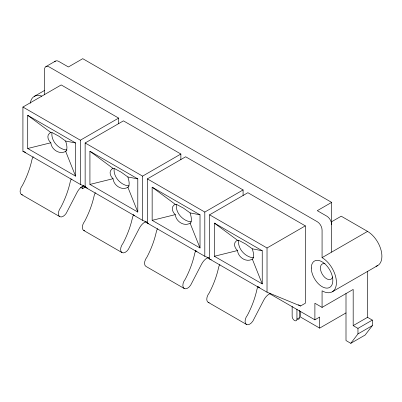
<?xml version="1.0" encoding="UTF-8"?>
<svg xmlns="http://www.w3.org/2000/svg" width="402" height="402" viewBox="0 0 402 402"><rect width="100%" height="100%" fill="white"/><g stroke="black" fill="none" stroke-linecap="round" stroke-linejoin="round"><path stroke-width="0.6" d="M51.964 132.72C50.818 140.996 58.873 149.604 66.988 150.062M114.188 168.644C113.042 176.92 121.092 185.528 129.213 185.985M176.413 204.568C175.262 212.844 183.317 221.452 191.437 221.909M238.632 240.491C237.487 248.773 245.542 257.375 253.657 257.833M346.001 293.45L346.001 340.554L350.79 343.318L357.966 333.921L372.327 325.63L372.327 320.103L367.539 317.339L353.182 325.63L353.182 289.43L322.072 307.389L314.892 303.249L314.892 319.826L269.556 293.656M372.327 325.63L365.147 335.027L350.79 343.318M45.858 66.637L55.431 61.114M34.306 96.364L44.592 90.43M85.556 186.563L80.355 184.417L22.919 151.258L22.919 107.043L61.21 84.938L118.645 118.098L118.645 123.715M22.919 107.043L80.355 140.203L118.645 118.098M87.455 188.136L85.144 187.181L85.144 142.966L123.434 120.861L180.87 154.021L180.87 159.639M80.621 187.337L82.752 188.568L85.41 187.03M85.144 142.966L142.579 176.126L180.87 154.021M148.524 223.582L147.368 223.105L147.368 178.89L185.659 156.785L243.094 189.945L243.094 195.563M147.368 178.89L204.804 212.055L243.094 189.945M211.321 259.747L209.588 259.034L209.588 214.814L247.878 192.709L305.319 225.869L305.319 303.249L300.53 306.007L267.028 292.194L207.196 257.652M331.645 252.124L331.645 202.382L317.284 210.673L326.856 216.196A6.769 3.909 60 0 1 331.645 224.487M209.588 214.814L267.028 247.979L305.319 225.869M331.504 221.809L341.218 216.201L367.539 231.396A20.306 11.723 60 0 1 381.196 250.737A20.306 11.723 60 0 1 375.981 266.265M322.072 307.389L322.072 290.812A20.306 11.723 60 0 0 336.429 282.521A20.306 11.723 60 0 0 322.072 257.647L367.539 231.396M332.223 291.817L377.694 265.566M292.153 306.389L292.153 316.374A3.387 1.955 60 0 0 294.55 320.52A3.387 1.955 60 0 0 296.942 319.138L299.334 317.756L299.334 310.269M314.892 319.826L319.675 317.062L319.675 328.117L300.53 317.062L300.53 311.535M319.675 328.117L346.001 312.917M353.182 325.63L357.966 328.394L372.327 320.103M65.657 141.062C66.536 144.228 67.777 147.931 66.184 151.052C59.978 155.272 51.471 149.76 50.833 142.77C48.717 140.811 47.114 137.73 48.265 134.856L49.607 133.188L50.833 132.499L52.28 132.655L59.064 136.298L65.657 141.062L75.571 142.966L75.571 176.131L27.708 148.494L27.708 115.334L75.571 142.966M127.881 176.986C128.761 180.151 130.002 183.855 128.409 186.975C122.198 191.196 113.696 185.684 113.057 178.699C110.942 176.734 109.334 173.654 110.49 170.78L111.826 169.111L113.057 168.423L114.505 168.579L121.288 172.222L127.881 176.986L137.796 178.89L137.796 212.055L89.927 184.417L89.927 151.258L137.796 178.89M190.106 212.909C190.98 216.08 192.221 219.778 190.633 222.899C184.423 227.12 175.915 221.608 175.282 214.623C173.167 212.658 171.559 209.578 172.714 206.703L174.051 205.035L175.282 204.352L176.724 204.502L183.513 208.146L190.106 212.909L200.015 214.819L200.015 247.979L152.152 220.341L152.152 187.181L200.015 214.819M252.33 248.833C253.205 252.004 254.446 255.702 252.853 258.823C246.647 263.044 238.14 257.531 237.502 250.546C235.391 248.587 233.783 245.501 234.934 242.627L236.275 240.959L237.502 240.275L238.949 240.426L245.733 244.069L252.33 248.833L262.24 250.742L262.24 283.902L214.377 256.27L214.377 223.105L262.24 250.742M27.708 148.494L50.833 142.77M89.927 184.417L113.057 178.699M152.152 220.341L175.282 214.623M214.377 256.27L237.502 250.546M22.919 151.258L25.808 152.448M70.782 178.895L71.938 179.367M133.007 214.819L134.74 215.532M83.179 186.051L142.579 220.341L147.78 222.487M195.231 250.742L196.965 251.456M145.122 221.814L204.804 256.27L209.422 258.174M257.456 286.666L259.762 287.616M331.645 202.382L82.752 58.682L68.39 66.973L58.818 61.446A6.769 3.909 60 0 0 54.672 61.818M298.405 304.781L300.53 306.007M21.502 194.553L59.792 216.658A6.769 3.909 -60 0 0 67.325 211.166L77.144 192.262A10.156 5.864 -60 0 1 83.847 185.623M83.727 230.477L122.017 252.582A6.769 3.909 -60 0 0 129.544 247.089L139.368 228.185A10.156 5.864 -60 0 1 146.072 221.547M208.296 257.471A10.156 5.864 -60 0 0 201.593 264.109L191.769 283.013A6.769 3.909 -60 0 1 184.242 288.505L145.946 266.4A6.769 3.909 -60 0 1 146.941 257.134A64.637 37.316 -60 0 0 156.011 233.21L156.579 230.833A4.337 2.502 -60 0 1 157.71 228.643M208.171 302.324L246.461 324.429A6.769 3.909 -60 0 0 253.994 318.937L263.818 300.033A10.156 5.864 -60 0 1 270.521 293.395M214.377 223.105L237.502 240.275M152.152 187.181L175.282 204.352M89.927 151.258L113.057 168.423M27.708 115.334L50.833 132.499M252.33 259.104L262.24 283.902M190.106 223.18L200.015 247.979M127.881 187.257L137.796 212.055M65.657 151.333L75.571 176.131M367.539 271.39L367.539 317.339M357.966 328.394L357.966 333.921M322.072 257.647L322.072 230.014A6.769 3.909 60 0 0 317.284 221.723L49.245 66.973A6.769 3.909 60 0 0 44.456 69.737L44.456 94.862M296.942 309.153L296.942 319.138M267.028 247.979L267.028 292.194M204.804 212.055L204.804 256.27M142.579 176.126L142.579 220.341M82.752 186.056L82.752 188.568M80.355 140.203L80.355 184.417M298.138 319.459A3.387 1.955 60 0 1 297.56 319.399M299.334 317.756A3.387 1.955 60 0 1 298.636 319.304M246.461 324.429A6.769 3.909 -60 0 1 247.456 315.163A64.637 37.316 -60 0 0 256.526 291.239L257.094 288.862A4.337 2.502 -60 0 1 258.225 286.671M209.161 302.631A6.769 3.909 -60 0 1 209.161 293.058A64.637 37.316 -60 0 0 218.236 269.134L218.804 266.757A4.337 2.502 -60 0 1 219.934 264.566M184.242 288.505A6.769 3.909 -60 0 1 185.232 279.239A64.637 37.316 -60 0 0 194.302 255.315L194.869 252.938A4.337 2.502 -60 0 1 196 250.747M84.716 230.783A6.769 3.909 -60 0 1 84.716 221.211A64.637 37.316 -60 0 0 93.787 197.287L94.354 194.91A4.337 2.502 -60 0 1 95.485 192.719M133.776 214.824A4.337 2.502 -60 0 0 132.645 217.015L132.077 219.391A64.637 37.316 -60 0 1 123.007 243.316A6.769 3.909 -60 0 0 122.017 252.582M22.492 194.854A6.769 3.909 -60 0 1 22.492 185.282A64.637 37.316 -60 0 0 31.562 161.363L32.13 158.986A4.337 2.502 -60 0 1 33.26 156.795M71.315 179.237A4.337 2.502 -60 0 0 70.425 181.091L69.858 183.468A64.637 37.316 -60 0 1 60.782 207.392A6.769 3.909 -60 0 0 59.792 216.658M332.625 276.933A8.799 5.08 60 0 1 322.218 274.144A8.799 5.08 60 0 1 325.007 263.737M30.261 103.284A20.306 11.723 60 0 1 41.783 96.118M311.299 268.013A15.231 8.794 60 0 0 327.454 288.108A15.231 8.794 60 0 0 327.454 266.571A15.231 8.794 60 0 0 311.299 268.013"/></g></svg>
